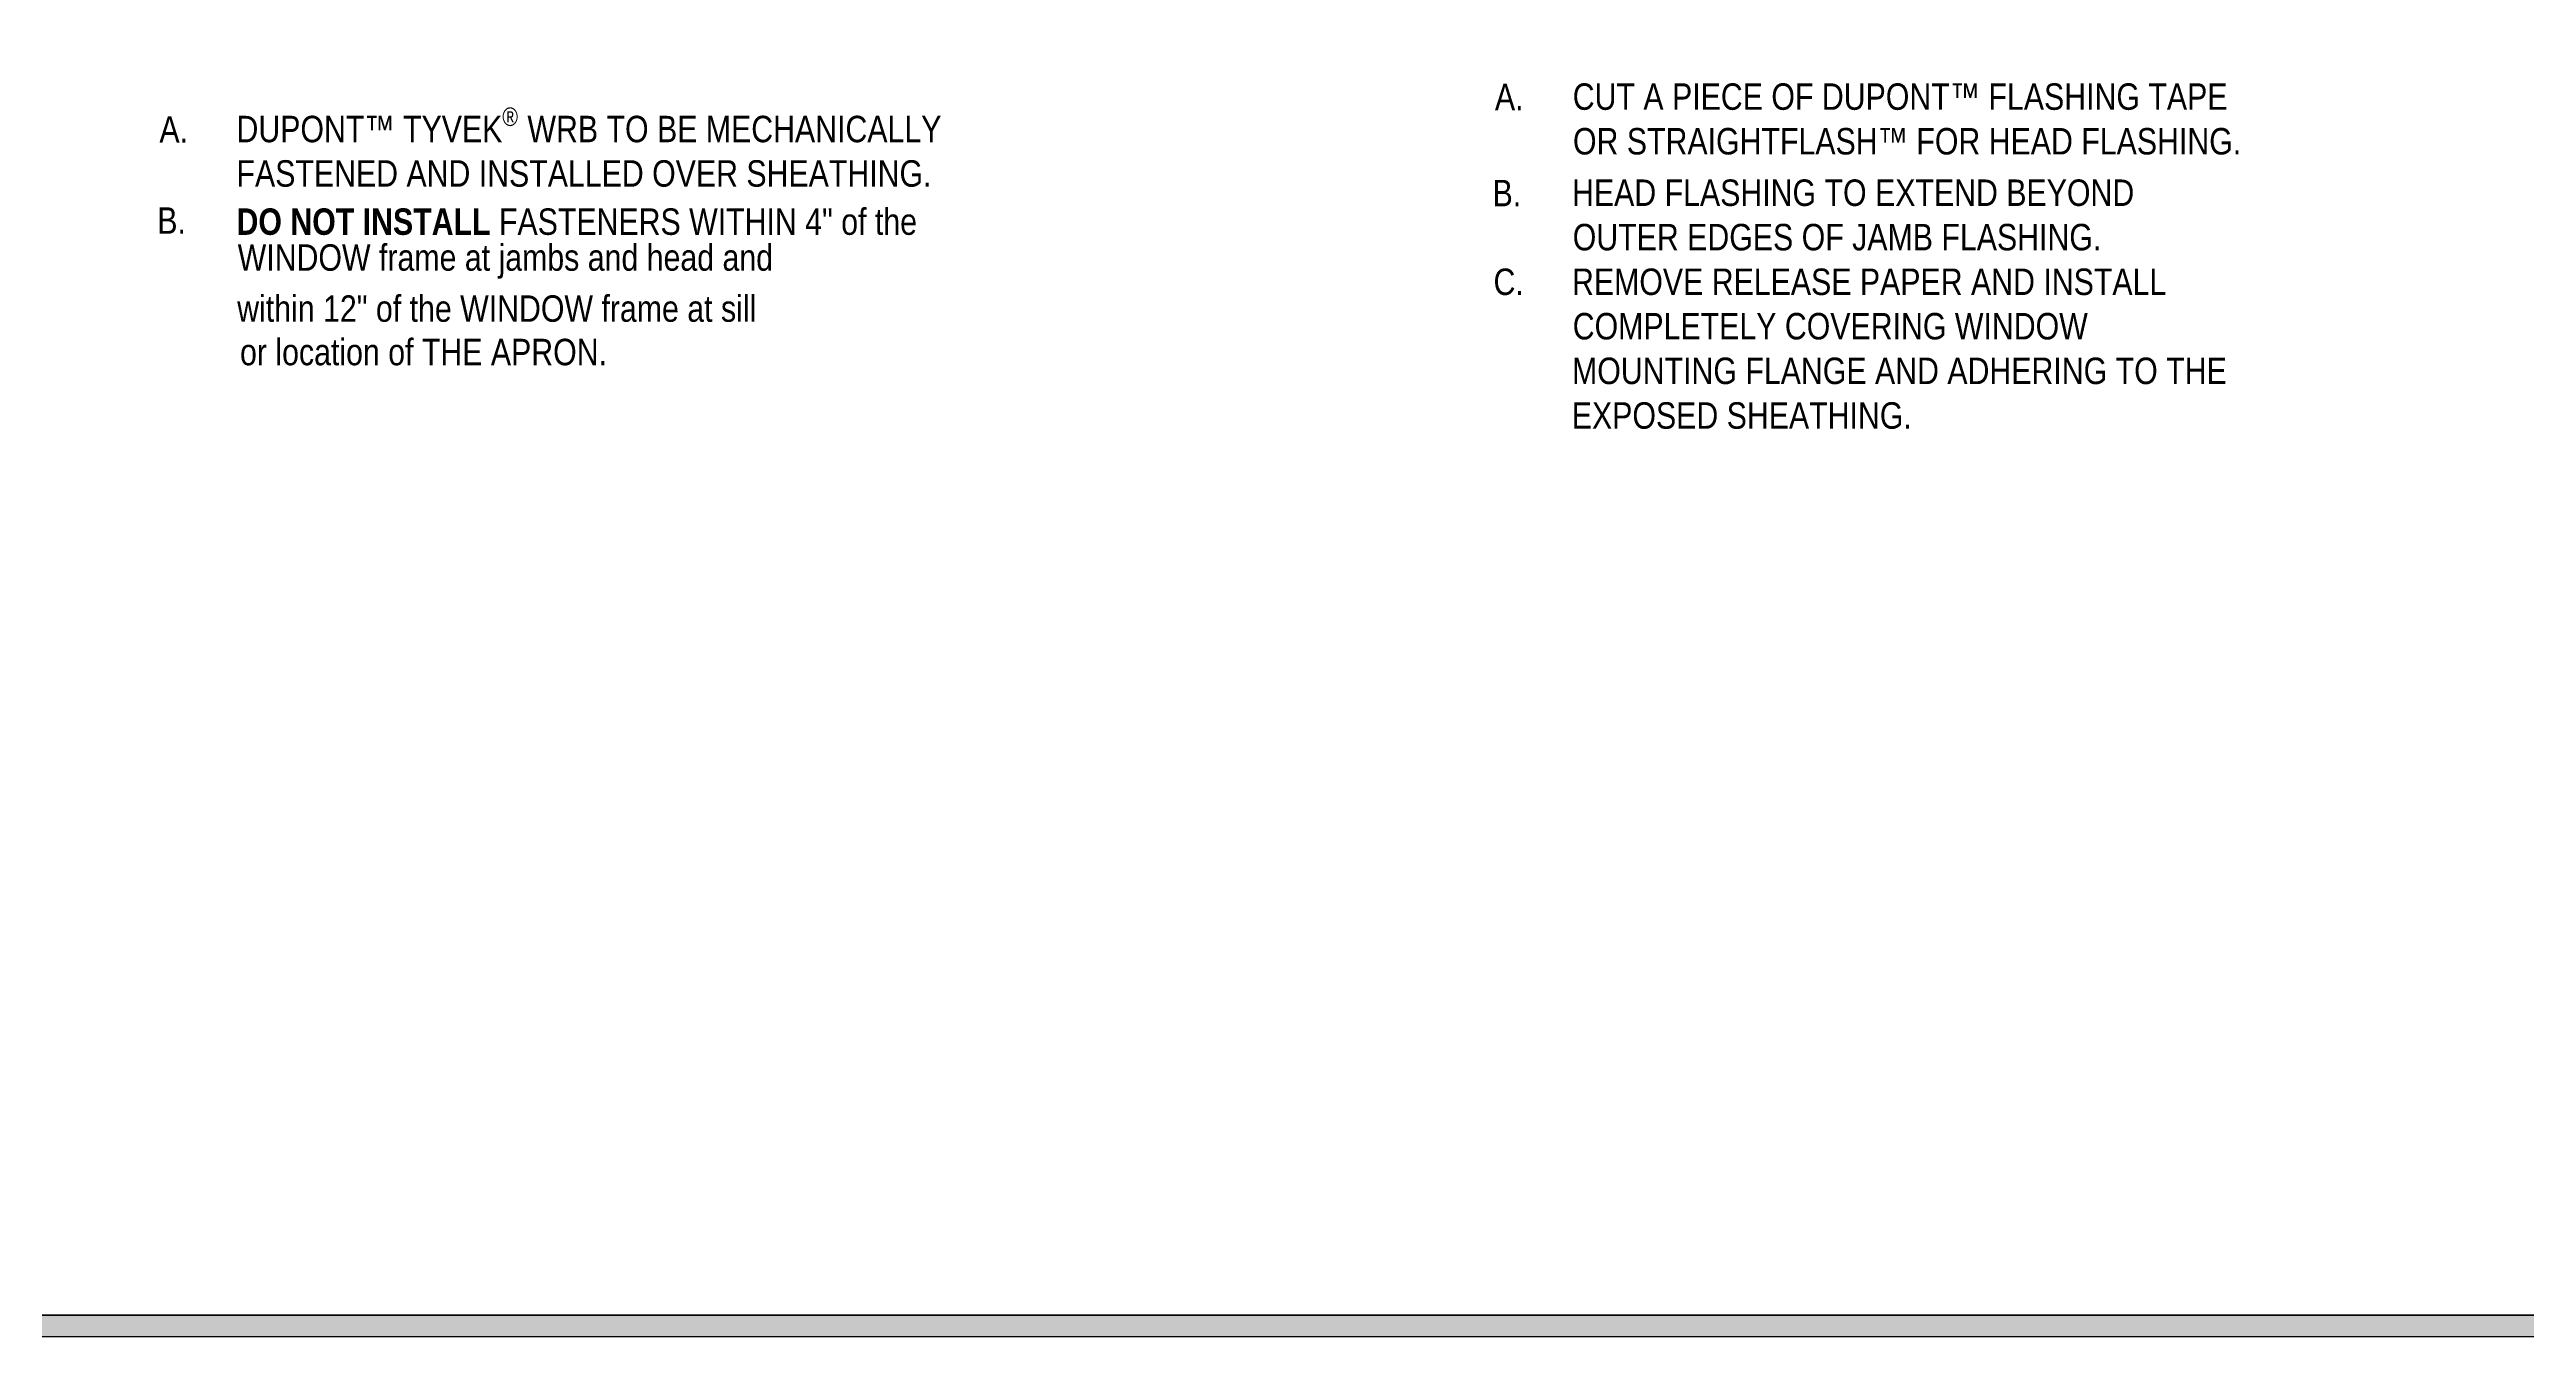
# Model space of a CAD drawing. Extents: x -1140 to 5605, y -816 to 2382.
# Drawn here: x 3532 to 4586, y -733 to -186 of the extents above; entities that cross this region are included whole.
import ezdxf

# ---------------------------------------------------------------- set-up
doc = ezdxf.new("R2010")
doc.units = 0
doc.header["$MEASUREMENT"] = 0
for name, color, linetype, lineweight in [('.ATI-TEXT', 7, 'Continuous', 0), ('G-ANNO-TTLB', 7, 'Continuous', 0), ('TYVEK', 7, 'Continuous', 0)]:
    doc.layers.add(name, color=color, linetype=linetype, lineweight=lineweight)

# ---------------------------------------------------------------- blocks, each defined once
blk = doc.blocks.new('Block_351')
at = {"layer": '.ATI-TEXT', "char_height": 0.2, "attachment_point": 7}
for s, insert in [('\\C18;\\c0;\\FArial Narrow|b0|i0|c1;\\H11.253398;\\W1.000000;A.', (4146.7, -211.4)), ('\\C18;\\c0;\\FArial Narrow|b0|i0|c1;\\H11.253398;\\W1.000000;CUT A PIECE OF DUPONT™ FLASHING TAPE', (4179.8, -211.4)), ('\\C18;\\c0;\\FArial Narrow|b0|i0|c1;\\H11.253398;\\W1.000000;OR STRAIGHTFLASH™ FOR HEAD FLASHING.', (4179.9, -230.4)), ('\\C18;\\c0;\\FArial Narrow|b0|i0|c1;\\H11.253398;\\W1.000000;B.', (4145.7, -252.3)), ('\\C18;\\c0;\\FArial Narrow|b0|i0|c1;\\H11.253398;\\W1.000000;HEAD FLASHING TO EXTEND BEYOND', (4179.5, -252.3)), ('\\C18;\\c0;\\FArial Narrow|b0|i0|c1;\\H11.253398;\\W1.000000;OUTER EDGES OF JAMB FLASHING.', (4179.8, -271.2)), ('\\C18;\\c0;\\FArial Narrow|b0|i0|c1;\\H11.253398;\\W1.000000;C.', (4146.1, -290.2)), ('\\C18;\\c0;\\FArial Narrow|b0|i0|c1;\\H11.253398;\\W1.000000;REMOVE RELEASE PAPER AND INSTALL', (4179.5, -290.2)), ('\\C18;\\c0;\\FArial Narrow|b0|i0|c1;\\H11.253398;\\W1.000000;COMPLETELY COVERING WINDOW', (4179.8, -309.1)), ('\\C18;\\c0;\\FArial Narrow|b0|i0|c1;\\H11.253398;\\W1.000000;MOUNTING FLANGE AND ADHERING TO THE', (4179.5, -328.1)), ('\\C18;\\c0;\\FArial Narrow|b0|i0|c1;\\H11.253398;\\W1.000000;EXPOSED SHEATHING.', (4179.4, -347.1))]:
    blk.add_mtext(s, dxfattribs=dict(at, insert=insert))
blk = doc.blocks.new('Block_357')
at = {"layer": '.ATI-TEXT', "char_height": 0.2, "attachment_point": 7}
for s, insert in [('\\C18;\\c0;\\FArial Narrow|b0|i0|c1;\\H7.874999;\\W1.000000;®', (3724.4, -218.2)), ('\\C18;\\c0;\\FArial Narrow|b0|i0|c1;\\H11.249999;\\W1.000000;A.', (3578.5, -225.2)), ('\\C18;\\c0;\\FArial Narrow|b0|i0|c1;\\H11.249999;\\W1.000000;DUPONT™ TYVEK', (3611.3, -225.2)), ('\\C18;\\c0;\\FArial Narrow|b0|i0|c1;\\H11.249999;\\W1.000000; WRB TO BE MECHANICALLY', (3731.5, -225.2)), ('\\C18;\\c0;\\FArial Narrow|b0|i0|c1;\\H11.249999;\\W1.000000;FASTENED AND INSTALLED OVER SHEATHING.', (3611.3, -244.1)), ('\\C18;\\c0;\\FArial Narrow|b0|i0|c1;\\H11.249999;\\W1.000000;B.', (3577.6, -264)), ('\\C18;\\c0;\\FArial Narrow Bold|b1|i0|c1;\\H11.249999;\\W1.000000;DO NOT INSTALL\\FArial Narrow|b0|i0|c1; FASTENERS WITHIN 4" of the', (3611.3, -264.6)), ('\\C18;\\c0;\\FArial Narrow|b0|i0|c1;\\H11.249999;\\W1.000000;WINDOW frame at jambs and head and ', (3611.8, -283.1)), ('\\C18;\\c0;\\FArial Narrow|b0|i0|c1;\\H11.249999;\\W1.000000;within 12" of the WINDOW frame at sill', (3611.6, -301.6)), ('\\C18;\\c0;\\FArial Narrow|b0|i0|c1;\\H11.249999;\\W1.000000;or location of THE APRON.', (3612.8, -320.1))]:
    blk.add_mtext(s, dxfattribs=dict(at, insert=insert))

msp = doc.modelspace()

# ---------------------------------------------------------------- hatches: boundary and pattern name
at = {"layer": 'G-ANNO-TTLB', "true_color": 0xff00ff, "transparency": 33554687}
h = msp.add_hatch(color=6, dxfattribs=at)
edge = h.paths.add_edge_path()
edge.add_spline(control_points=[(5285.6, -733.2), (5285.6, -733.2), (2356, -733.2), (2356, -733.2), (2356, -733.2), (2356, 1723.8), (2356, 1723.8), (2356, 1723.8), (5285.6, 1723.8), (5285.6, 1723.8), (5285.6, 1723.8), (5285.6, -733.2), (5285.6, -733.2)], knot_values=[0, 0, 0, 0, 1, 1, 1, 2, 2, 2, 3, 3, 3, 4, 4, 4, 4], degree=3, periodic=0)
edge = h.paths.add_edge_path()
edge.add_spline(control_points=[(2365, 1714.8), (2365, 1714.8), (2365, -724.2), (2365, -724.2), (2365, -724.2), (5276.6, -724.2), (5276.6, -724.2), (5276.6, -724.2), (5276.6, 1714.8), (5276.6, 1714.8), (5276.6, 1714.8), (2365, 1714.8), (2365, 1714.8)], knot_values=[0, 0, 0, 0, 1, 1, 1, 2, 2, 2, 3, 3, 3, 4, 4, 4, 4], degree=3, periodic=0)
edge.add_line((2365, 1714.8), (2365, 1714.8))

# ---------------------------------------------------------------- linework, layer by layer
at = {"layer": 'G-ANNO-TTLB', "color": 6, "lineweight": 30, "true_color": 0xff00ff}
for p, q in [((2365, -724.2), (5276.6, -724.2)), ((5276.6, -724.2), (2365, -724.2)), ((2356, -733.2), (5285.6, -733.2))]:
    msp.add_line(p, q, dxfattribs=at)
at = {"layer": 'G-ANNO-TTLB', "color": 18, "lineweight": 0, "true_color": 0x000000}
msp.add_lwpolyline([(2365, -724.2), (2365, 1714.8), (5276.6, 1714.8), (5276.6, -724.2)], close=True, dxfattribs=at)
at = {"layer": 'G-ANNO-TTLB'}
for points in [[(5285.6, -733.2), (5285.6, -733.2), (2356, -733.2), (2356, -733.2), (2356, -733.2), (2356, 1723.8), (2356, 1723.8), (2356, 1723.8), (5285.6, 1723.8), (5285.6, 1723.8), (5285.6, 1723.8), (5285.6, -733.2), (5285.6, -733.2)], [(2365, 1714.8), (2365, 1714.8), (2365, -724.2), (2365, -724.2), (2365, -724.2), (5276.6, -724.2), (5276.6, -724.2), (5276.6, -724.2), (5276.6, 1714.8), (5276.6, 1714.8), (5276.6, 1714.8), (2365, 1714.8), (2365, 1714.8)]]:
    msp.add_open_spline(points, degree=3, knots=[0, 0, 0, 0, 1, 1, 1, 2, 2, 2, 3, 3, 3, 4, 4, 4, 4], dxfattribs=at)
at = {"layer": 'TYVEK', "color": 1, "lineweight": 25, "true_color": 0xff0000}
msp.add_lwpolyline([(4515.9, -227.9)], dxfattribs=at)

# ---------------------------------------------------------------- block references
at = {"layer": '.ATI-TEXT'}
for name in ['Block_351', 'Block_357']:
    msp.add_blockref(name, (0, 0), dxfattribs=at)

doc.saveas('drawing.dxf')
